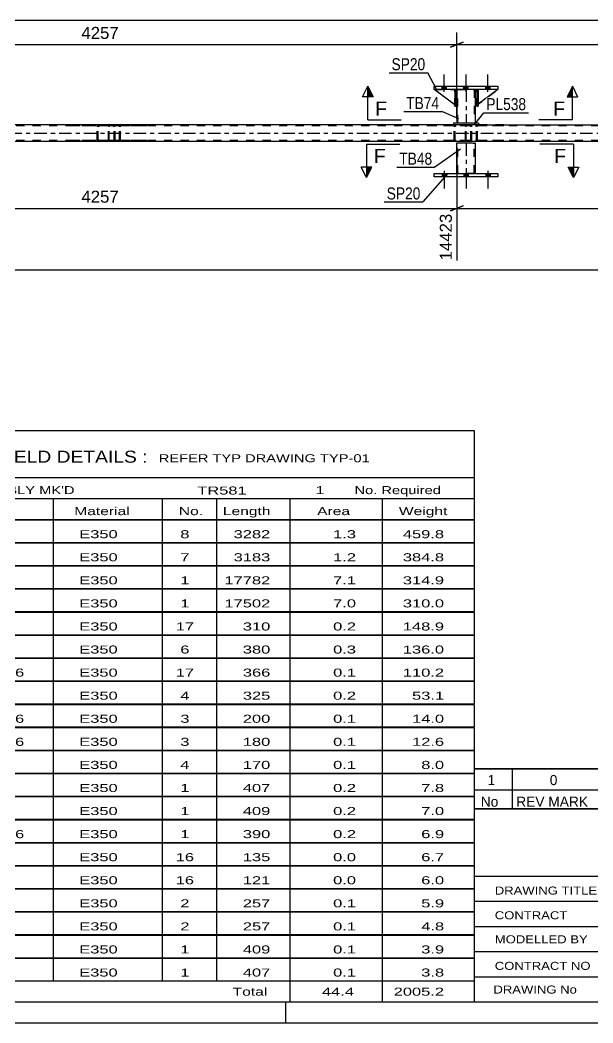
# Model space of a CAD drawing. Header units: millimetres. Extents: x -57 to 784, y -422 to 172.
# Drawn here: x 510.5 to 647.2, y -422.4 to -183.3 of the extents above; entities that cross this region are included whole.
import ezdxf

# ---------------------------------------------------------------- set-up
doc = ezdxf.new("R2010")
doc.units = ezdxf.units.MM
doc.linetypes.add('DXK_LINE_DOT2', pattern=[3.9198, 1.9599, -1.9599])
doc.linetypes.add('DXK_LINE_DOT3', pattern=[5.9187, 2.979, -0.9799, 0.9799, -0.9799])
doc.styles.add('Arial', font='ARIAL.TTF', dxfattribs={"height": 0.2})
doc.styles.add('Arial Narrow', font='ARIALN.TTF', dxfattribs={"height": 0.2})

# ---------------------------------------------------------------- blocks, each defined once
blk = doc.blocks.new('Unknown-122572092-1115')
at = {"color": 5, "linetype": 'Continuous'}
for p, q in [((-52.11, -417.36), (778.89, -417.36)), ((573.89, -422.36), (573.89, -417.36)), ((-57.11, -422.36), (783.89, -422.36))]:
    blk.add_line(p, q, dxfattribs=at)
blk = doc.blocks.new('Part-122572092-2774 - 2618')
at = {"color": 2, "linetype": 'Continuous'}
for p, q in [((619.79, -199.83), (619.47, -199.83)), ((619.47, -199.83), (619.47, -203.83)), ((619.79, -199.83), (619.79, -199.83)), ((619.79, -199.83), (619.79, -203.83)), ((619.79, -203.83), (619.47, -203.83))]:
    blk.add_line(p, q, dxfattribs=at)
at = {"color": 7, "linetype": 'DXK_LINE_DOT2'}
for p, q in [((619.47, -199.83), (619.47, -200.43)), ((619.47, -199.83), (619.47, -199.83)), ((619.79, -200.43), (619.47, -200.43)), ((619.47, -200.43), (619.47, -203.83)), ((619.79, -200.43), (619.79, -199.83)), ((619.79, -199.83), (619.79, -199.83)), ((619.79, -203.83), (619.79, -200.43))]:
    blk.add_line(p, q, dxfattribs=at)
blk = doc.blocks.new('Bolt-122572092-2754 - 2618')
at = {"linetype": 'Continuous'}
for points in [[(612.24, -199.03), (611.2, -199.03), (611.2, -199.83), (612.24, -199.83)], [(612.24, -199.03), (611.2, -199.03), (611.2, -199.83), (612.24, -199.83)], [(612.24, -199.03), (611.2, -199.03), (611.2, -199.83), (612.24, -199.83)], [(617.44, -199.03), (616.4, -199.03), (616.4, -199.83), (617.44, -199.83)], [(617.44, -199.03), (616.4, -199.03), (616.4, -199.83), (617.44, -199.83)], [(622.64, -199.03), (621.6, -199.03), (621.6, -199.83), (622.64, -199.83)], [(622.64, -199.03), (621.6, -199.03), (621.6, -199.83), (622.64, -199.83)], [(622.64, -199.03), (621.6, -199.03), (621.6, -199.83), (622.64, -199.83)]]:
    blk.add_hatch(color=1, dxfattribs=at).paths.add_polyline_path(points)
at = {"color": 1, "linetype": 'Continuous'}
for p, q in [((611.72, -200.43), (611.72, -196.23)), ((611.72, -200.43), (611.72, -196.23)), ((611.72, -200.43), (611.72, -196.23)), ((616.92, -200.43), (616.92, -196.23)), ((616.92, -200.43), (616.92, -196.23)), ((622.12, -200.43), (622.12, -196.23)), ((622.12, -200.43), (622.12, -196.23)), ((622.12, -200.43), (622.12, -196.23)), ((611.2, -199.83), (611.2, -199.03)), ((611.2, -199.83), (611.2, -199.03)), ((611.2, -199.83), (611.2, -199.03)), ((612.24, -199.83), (612.24, -199.03)), ((612.24, -199.83), (612.24, -199.03)), ((612.24, -199.83), (612.24, -199.03)), ((616.4, -199.83), (616.4, -199.03)), ((616.4, -199.83), (616.4, -199.03)), ((617.44, -199.83), (617.44, -199.03)), ((617.44, -199.83), (617.44, -199.03)), ((621.6, -199.83), (621.6, -199.03)), ((621.6, -199.83), (621.6, -199.03)), ((621.6, -199.83), (621.6, -199.03)), ((622.64, -199.83), (622.64, -199.03)), ((622.64, -199.83), (622.64, -199.03)), ((622.64, -199.83), (622.64, -199.03))]:
    blk.add_line(p, q, dxfattribs=at)
blk = doc.blocks.new('Part-122572092-2650 - 2618')
at = {"color": 7, "linetype": 'DXK_LINE_DOT2'}
for p, q in [((711.45, -208.47), (52.25, -208.47)), ((619.92, -208.23), (613.92, -208.23)), ((711.45, -211.99), (52.25, -211.99))]:
    blk.add_line(p, q, dxfattribs=at)
at = {"color": 7, "linetype": 'DXK_LINE_DOT3'}
blk.add_line((52.25, -210.23), (711.45, -210.23), dxfattribs=at)
at = {"color": 2, "linetype": 'Continuous'}
for p, q in [((613.92, -208.23), (449.65, -208.23)), ((619.92, -208.23), (711.45, -208.23)), ((711.45, -212.23), (194.25, -212.23))]:
    blk.add_line(p, q, dxfattribs=at)
blk = doc.blocks.new('Bolt-122572092-2779 - 2618')
at = {"linetype": 'Continuous'}
for points in [[(611.2, -220.63), (612.24, -220.63), (612.24, -219.83), (611.2, -219.83)], [(611.2, -220.63), (612.24, -220.63), (612.24, -219.83), (611.2, -219.83)], [(611.2, -220.63), (612.24, -220.63), (612.24, -219.83), (611.2, -219.83)], [(616.4, -220.63), (617.44, -220.63), (617.44, -219.83), (616.4, -219.83)], [(616.4, -220.63), (617.44, -220.63), (617.44, -219.83), (616.4, -219.83)], [(621.6, -220.63), (622.64, -220.63), (622.64, -219.83), (621.6, -219.83)], [(621.6, -220.63), (622.64, -220.63), (622.64, -219.83), (621.6, -219.83)], [(621.6, -220.63), (622.64, -220.63), (622.64, -219.83), (621.6, -219.83)]]:
    blk.add_hatch(color=1, dxfattribs=at).paths.add_polyline_path(points)
at = {"color": 1, "linetype": 'Continuous'}
for p, q in [((611.2, -219.83), (611.2, -220.63)), ((611.2, -219.83), (611.2, -220.63)), ((611.2, -219.83), (611.2, -220.63)), ((611.72, -219.23), (611.72, -223.43)), ((611.72, -219.23), (611.72, -223.43)), ((611.72, -219.23), (611.72, -223.43)), ((612.24, -219.83), (612.24, -220.63)), ((612.24, -219.83), (612.24, -220.63)), ((612.24, -219.83), (612.24, -220.63)), ((616.4, -219.83), (616.4, -220.63)), ((616.4, -219.83), (616.4, -220.63)), ((616.92, -219.23), (616.92, -223.43)), ((616.92, -219.23), (616.92, -223.43)), ((617.44, -219.83), (617.44, -220.63)), ((617.44, -219.83), (617.44, -220.63)), ((621.6, -219.83), (621.6, -220.63)), ((621.6, -219.83), (621.6, -220.63)), ((621.6, -219.83), (621.6, -220.63)), ((622.12, -219.23), (622.12, -223.43)), ((622.12, -219.23), (622.12, -223.43)), ((622.12, -219.23), (622.12, -223.43)), ((622.64, -219.83), (622.64, -220.63)), ((622.64, -219.83), (622.64, -220.63)), ((622.64, -219.83), (622.64, -220.63))]:
    blk.add_line(p, q, dxfattribs=at)
blk = doc.blocks.new('Part-122572092-2655 - 2618')
at = {"color": 2, "linetype": 'Continuous'}
for p, q in [((619.92, -207.83), (613.92, -207.83)), ((613.92, -207.83), (613.92, -208.23)), ((619.92, -207.83), (619.92, -208.23)), ((619.92, -208.23), (613.92, -208.23))]:
    blk.add_line(p, q, dxfattribs=at)
blk = doc.blocks.new('Part-122572092-2800 - 2618')
at = {"color": 2, "linetype": 'Continuous'}
for p, q in [((609.32, -220.63), (609.32, -219.83)), ((609.32, -219.83), (624.52, -219.83)), ((624.52, -219.83), (624.52, -220.63)), ((624.52, -220.63), (609.32, -220.63))]:
    blk.add_line(p, q, dxfattribs=at)
blk = doc.blocks.new('Part-122572092-2801 - 2618')
at = {"color": 7, "linetype": 'DXK_LINE_DOT2'}
for p, q in [((619.72, -199.83), (619.12, -200.43)), ((619.12, -203.83), (624.52, -199.83)), ((619.12, -200.43), (619.12, -203.83)), ((624.52, -199.83), (619.72, -199.83))]:
    blk.add_line(p, q, dxfattribs=at)
blk = doc.blocks.new('Part-122572092-2858 - 2618')
at = {"color": 7, "linetype": 'DXK_LINE_DOT2'}
for p, q in [((531.66, -208.53), (531.64, -208.71)), ((531.64, -211.75), (531.64, -208.71)), ((531.72, -208.37), (531.66, -208.53)), ((531.81, -208.27), (531.72, -208.37)), ((531.77, -208.71), (531.78, -208.62)), ((531.77, -211.75), (531.77, -208.71)), ((531.78, -208.62), (531.81, -208.54)), ((531.91, -208.23), (531.81, -208.27)), ((531.81, -208.54), (531.86, -208.49)), ((531.86, -208.49), (531.91, -208.47)), ((540.77, -208.23), (531.91, -208.23)), ((540.77, -208.47), (531.91, -208.47)), ((533.19, -208.47), (533.19, -208.23)), ((534.19, -208.27), (534, -208.23)), ((534, -208.47), (534.1, -208.49)), ((534.1, -208.49), (534.18, -208.54)), ((534.18, -208.54), (534.23, -208.62)), ((534.23, -208.62), (534.25, -208.71)), ((534.25, -211.75), (534.25, -208.71)), ((534.5, -208.71), (534.46, -208.53)), ((534.5, -211.75), (534.5, -208.71)), ((531.64, -211.75), (531.66, -211.93)), ((531.66, -211.93), (531.72, -212.09)), ((531.72, -212.09), (531.81, -212.19)), ((531.78, -211.84), (531.77, -211.75)), ((531.81, -211.92), (531.78, -211.84)), ((531.86, -211.97), (531.81, -211.92)), ((531.81, -212.19), (531.91, -212.23)), ((531.91, -211.99), (531.86, -211.97)), ((540.77, -211.99), (531.91, -211.99)), ((540.77, -212.23), (531.91, -212.23)), ((533.19, -212.19), (533.19, -211.99)), ((533.19, -212.23), (533.19, -212.19)), ((534.1, -211.97), (534, -211.99)), ((534, -212.23), (534.19, -212.19)), ((534.18, -211.92), (534.1, -211.97)), ((534.23, -211.84), (534.18, -211.92)), ((534.25, -211.75), (534.23, -211.84)), ((534.46, -211.93), (534.5, -211.75))]:
    blk.add_line(p, q, dxfattribs=at)
for centre, start, end in [((534.01, -208.72), 23.8494, 68.8059), ((534.01, -211.73), 291.1941, 336.1506)]:
    blk.add_arc(centre, 0.492, start, end, dxfattribs=at)
blk = doc.blocks.new('Part-122572092-2683 - 2618')
at = {"color": 7, "linetype": 'DXK_LINE_DOT2'}
for p, q in [((614.27, -200.43), (614.27, -199.83)), ((614.27, -199.83), (614.27, -199.83)), ((614.27, -199.83), (614.27, -203.83)), ((614.27, -199.83), (614.59, -199.83)), ((614.27, -203.83), (614.27, -200.43)), ((614.27, -200.43), (614.59, -200.43)), ((614.59, -199.83), (614.59, -200.43)), ((614.59, -203.83), (614.59, -199.83)), ((614.59, -200.43), (614.59, -203.83)), ((614.27, -203.83), (614.59, -203.83))]:
    blk.add_line(p, q, dxfattribs=at)
blk = doc.blocks.new('Part-122572092-2684 - 2618')
at = {"color": 2, "linetype": 'Continuous'}
for p, q in [((614.27, -203.5), (609.32, -199.83)), ((614.27, -199.98), (614.12, -199.83)), ((614.72, -200.43), (614.59, -200.3)), ((614.72, -200.43), (614.72, -200.43)), ((614.72, -203.83), (614.72, -200.43)), ((614.59, -203.74), (614.72, -203.83)), ((614.72, -203.83), (614.72, -203.83))]:
    blk.add_line(p, q, dxfattribs=at)
at = {"color": 7, "linetype": 'DXK_LINE_DOT2'}
for p, q in [((614.12, -199.83), (609.32, -199.83)), ((609.32, -199.83), (609.32, -199.83)), ((614.12, -199.83), (614.72, -200.43)), ((614.59, -200.3), (614.27, -199.98)), ((614.72, -200.43), (614.72, -203.83)), ((614.59, -203.74), (614.27, -203.5))]:
    blk.add_line(p, q, dxfattribs=at)
blk = doc.blocks.new('Part-122572092-2773 - 2618')
at = {"color": 2, "linetype": 'Continuous'}
for p, q in [((614.72, -199.83), (614.72, -200.43)), ((619.12, -199.83), (619.12, -200.43)), ((614.72, -203.83), (614.72, -207.83)), ((619.12, -203.83), (619.12, -207.83))]:
    blk.add_line(p, q, dxfattribs=at)
at = {"color": 7, "linetype": 'DXK_LINE_DOT2'}
for p, q in [((614.72, -199.83), (619.12, -199.83)), ((614.72, -200.43), (614.72, -203.83)), ((614.96, -207.83), (614.96, -199.83)), ((618.88, -199.83), (618.88, -207.83)), ((619.12, -200.43), (619.12, -203.83)), ((619.12, -207.83), (614.72, -207.83))]:
    blk.add_line(p, q, dxfattribs=at)
at = {"color": 7, "linetype": 'DXK_LINE_DOT3'}
blk.add_line((616.92, -199.83), (616.92, -207.83), dxfattribs=at)
blk = doc.blocks.new('Part-122572092-2775 - 2618')
at = {"color": 2, "linetype": 'Continuous'}
for p, q in [((614.59, -199.83), (614.27, -199.83)), ((614.27, -199.83), (614.27, -203.83)), ((614.59, -199.83), (614.59, -199.83)), ((614.59, -199.83), (614.59, -203.83)), ((614.59, -203.83), (614.27, -203.83))]:
    blk.add_line(p, q, dxfattribs=at)
at = {"color": 7, "linetype": 'DXK_LINE_DOT2'}
for p, q in [((614.27, -199.83), (614.27, -200.43)), ((614.27, -199.83), (614.27, -199.83)), ((614.59, -200.43), (614.27, -200.43)), ((614.27, -200.43), (614.27, -203.83)), ((614.59, -200.43), (614.59, -199.83)), ((614.59, -199.83), (614.59, -199.83)), ((614.59, -203.83), (614.59, -200.43))]:
    blk.add_line(p, q, dxfattribs=at)
blk = doc.blocks.new('Part-122572092-2756 - 2618')
at = {"color": 7, "linetype": 'DXK_LINE_DOT2'}
for p, q in [((619.47, -200.43), (619.47, -199.83)), ((619.47, -199.83), (619.47, -199.83)), ((619.47, -199.83), (619.47, -203.83)), ((619.47, -199.83), (619.79, -199.83)), ((619.47, -203.83), (619.47, -200.43)), ((619.47, -200.43), (619.79, -200.43)), ((619.79, -199.83), (619.79, -200.43)), ((619.79, -203.83), (619.79, -199.83)), ((619.79, -200.43), (619.79, -203.83)), ((619.47, -203.83), (619.79, -203.83))]:
    blk.add_line(p, q, dxfattribs=at)
blk = doc.blocks.new('Part-122572092-2793 - 2618')
at = {"color": 2, "linetype": 'Continuous'}
for p, q in [((614.72, -219.83), (614.72, -212.63)), ((618.64, -212.63), (614.72, -212.63)), ((618.64, -212.63), (619.12, -212.63)), ((619.12, -212.63), (619.12, -219.83))]:
    blk.add_line(p, q, dxfattribs=at)
at = {"color": 7, "linetype": 'DXK_LINE_DOT2'}
for p, q in [((614.96, -219.83), (614.96, -212.63)), ((618.88, -219.83), (618.88, -212.63)), ((619.08, -212.63), (618.98, -212.63)), ((619.12, -212.63), (619.08, -212.63)), ((619.12, -219.83), (614.72, -219.83))]:
    blk.add_line(p, q, dxfattribs=at)
at = {"color": 7, "linetype": 'DXK_LINE_DOT3'}
blk.add_line((616.92, -212.63), (616.92, -219.83), dxfattribs=at)
blk = doc.blocks.new('Part-122572092-2814 - 2618')
at = {"color": 7, "linetype": 'DXK_LINE_DOT2'}
for p, q in [((532.67, -208.23), (521.54, -208.23)), ((532.67, -208.47), (521.54, -208.47)), ((528.97, -208.53), (528.93, -208.71)), ((528.93, -211.75), (528.93, -208.71)), ((529.18, -208.71), (529.2, -208.62)), ((529.18, -211.75), (529.18, -208.71)), ((529.2, -208.62), (529.26, -208.54)), ((529.44, -208.23), (529.24, -208.27)), ((529.26, -208.54), (529.34, -208.49)), ((529.34, -208.49), (529.44, -208.47)), ((532.87, -208.27), (532.67, -208.23)), ((532.67, -208.47), (532.77, -208.49)), ((532.77, -208.49), (532.85, -208.54)), ((532.85, -208.54), (532.91, -208.62)), ((532.91, -208.62), (532.93, -208.71)), ((532.93, -211.75), (532.93, -208.71)), ((533.19, -208.71), (533.15, -208.53)), ((533.19, -211.75), (533.19, -208.71)), ((532.67, -211.99), (521.54, -211.99)), ((532.67, -212.23), (521.54, -212.23)), ((528.93, -211.75), (528.97, -211.93)), ((529.2, -211.84), (529.18, -211.75)), ((529.26, -211.92), (529.2, -211.84)), ((529.24, -212.19), (529.44, -212.23)), ((529.34, -211.97), (529.26, -211.92)), ((529.44, -211.99), (529.34, -211.97)), ((532.77, -211.97), (532.67, -211.99)), ((532.67, -212.23), (532.87, -212.19)), ((532.85, -211.92), (532.77, -211.97)), ((532.91, -211.84), (532.85, -211.92)), ((532.93, -211.75), (532.91, -211.84)), ((533.15, -211.93), (533.19, -211.75))]:
    blk.add_line(p, q, dxfattribs=at)
for centre, start, end in [((529.42, -208.73), 110.7583, 155.68), ((532.69, -208.73), 24.32, 69.2417), ((529.42, -211.73), 204.32, 249.2417), ((532.69, -211.73), 290.7583, 335.68)]:
    blk.add_arc(centre, 0.496, start, end, dxfattribs=at)
blk = doc.blocks.new('Part-122572092-2815 - 2618')
at = {"color": 7, "linetype": 'DXK_LINE_DOT2'}
for p, q in [((617.81, -208.23), (606.67, -208.23)), ((617.81, -208.47), (606.67, -208.47)), ((614.1, -208.53), (614.06, -208.71)), ((614.06, -211.75), (614.06, -208.71)), ((614.32, -208.71), (614.34, -208.62)), ((614.32, -211.75), (614.32, -208.71)), ((614.34, -208.62), (614.39, -208.54)), ((614.57, -208.23), (614.38, -208.27)), ((614.39, -208.54), (614.48, -208.49)), ((614.48, -208.49), (614.57, -208.47)), ((618, -208.27), (617.81, -208.23)), ((617.81, -208.47), (617.91, -208.49)), ((617.91, -208.49), (617.99, -208.54)), ((617.99, -208.54), (618.04, -208.62)), ((618.04, -208.62), (618.06, -208.71)), ((618.06, -211.75), (618.06, -208.71)), ((618.32, -208.71), (618.28, -208.53)), ((618.32, -211.75), (618.32, -208.71)), ((617.81, -211.99), (606.67, -211.99)), ((617.81, -212.23), (606.67, -212.23)), ((614.06, -211.75), (614.1, -211.93)), ((614.34, -211.84), (614.32, -211.75)), ((614.39, -211.92), (614.34, -211.84)), ((614.38, -212.19), (614.57, -212.23)), ((614.48, -211.97), (614.39, -211.92)), ((614.57, -211.99), (614.48, -211.97)), ((617.91, -211.97), (617.81, -211.99)), ((617.81, -212.23), (618, -212.19)), ((617.99, -211.92), (617.91, -211.97)), ((618.04, -211.84), (617.99, -211.92)), ((618.06, -211.75), (618.04, -211.84)), ((618.28, -211.93), (618.32, -211.75))]:
    blk.add_line(p, q, dxfattribs=at)
for centre, start, end in [((614.55, -208.73), 110.7583, 155.68), ((617.83, -208.73), 24.32, 69.2417), ((614.55, -211.73), 204.32, 249.2417), ((617.83, -211.73), 290.7583, 335.68)]:
    blk.add_arc(centre, 0.496, start, end, dxfattribs=at)
blk = doc.blocks.new('Part-122572092-2839 - 2618')
at = {"color": 2, "linetype": 'Continuous'}
for p, q in [((609.32, -199.83), (609.32, -199.03)), ((609.32, -199.03), (624.52, -199.03)), ((624.52, -199.83), (609.32, -199.83)), ((624.52, -199.03), (624.52, -199.83))]:
    blk.add_line(p, q, dxfattribs=at)
blk = doc.blocks.new('Part-122572092-2862 - 2618')
at = {"color": 2, "linetype": 'Continuous'}
for p, q in [((619.47, -200.08), (619.12, -200.43)), ((619.12, -200.43), (619.12, -203.83)), ((624.52, -199.83), (619.79, -203.33)), ((619.12, -203.83), (619.47, -203.57))]:
    blk.add_line(p, q, dxfattribs=at)
at = {"color": 7, "linetype": 'DXK_LINE_DOT2'}
for p, q in [((619.72, -199.83), (619.47, -200.08)), ((624.52, -199.83), (619.72, -199.83)), ((624.52, -199.83), (624.52, -199.83)), ((624.52, -199.83), (624.52, -199.83)), ((619.79, -203.33), (619.47, -203.57))]:
    blk.add_line(p, q, dxfattribs=at)
blk = doc.blocks.new('Part-122572092-2863 - 2618')
at = {"color": 7, "linetype": 'DXK_LINE_DOT2'}
for p, q in [((614.72, -203.83), (609.32, -199.83)), ((609.32, -199.83), (614.12, -199.83)), ((614.12, -199.83), (614.72, -200.43)), ((614.72, -200.43), (614.12, -199.83)), ((614.72, -200.43), (614.72, -203.83)), ((614.72, -200.43), (614.72, -200.43)), ((614.72, -200.43), (614.72, -203.83))]:
    blk.add_line(p, q, dxfattribs=at)
blk = doc.blocks.new('Part-122572092-2866 - 2618')
at = {"color": 7, "linetype": 'DXK_LINE_DOT2'}
for p, q in [((616.79, -208.53), (616.77, -208.71)), ((616.77, -211.75), (616.77, -208.71)), ((616.85, -208.37), (616.79, -208.53)), ((616.94, -208.27), (616.85, -208.37)), ((616.91, -208.71), (616.92, -208.62)), ((616.91, -211.75), (616.91, -208.71)), ((616.92, -208.62), (616.95, -208.54)), ((617.04, -208.23), (616.94, -208.27)), ((616.95, -208.54), (616.99, -208.49)), ((616.99, -208.49), (617.04, -208.47)), ((625.9, -208.23), (617.04, -208.23)), ((625.9, -208.47), (617.04, -208.47)), ((618.32, -208.47), (618.32, -208.23)), ((619.33, -208.27), (619.13, -208.23)), ((619.13, -208.47), (619.23, -208.49)), ((619.23, -208.49), (619.31, -208.54)), ((619.31, -208.54), (619.37, -208.62)), ((619.37, -208.62), (619.39, -208.71)), ((619.39, -211.75), (619.39, -208.71)), ((619.64, -208.71), (619.6, -208.53)), ((619.64, -211.75), (619.64, -208.71)), ((616.77, -211.75), (616.79, -211.93)), ((616.79, -211.93), (616.85, -212.09)), ((616.85, -212.09), (616.94, -212.19)), ((616.92, -211.84), (616.91, -211.75)), ((616.95, -211.92), (616.92, -211.84)), ((616.94, -212.19), (617.04, -212.23)), ((616.99, -211.97), (616.95, -211.92)), ((617.04, -211.99), (616.99, -211.97)), ((625.9, -211.99), (617.04, -211.99)), ((625.9, -212.23), (617.04, -212.23)), ((618.32, -212.19), (618.32, -211.99)), ((618.32, -212.23), (618.32, -212.19)), ((619.23, -211.97), (619.13, -211.99)), ((619.13, -212.23), (619.33, -212.19)), ((619.31, -211.92), (619.23, -211.97)), ((619.37, -211.84), (619.31, -211.92)), ((619.39, -211.75), (619.37, -211.84)), ((619.6, -211.93), (619.64, -211.75))]:
    blk.add_line(p, q, dxfattribs=at)
for centre, start, end in [((619.15, -208.72), 23.8494, 68.8059), ((619.15, -211.73), 291.1941, 336.1506)]:
    blk.add_arc(centre, 0.492, start, end, dxfattribs=at)
blk = doc.blocks.new('StraightDimension-122572092-2890 - 2618')
at = {"color": 7, "linetype": 'Continuous'}
blk.add_line((42.99, -242.84), (720.71, -242.84), dxfattribs=at)
blk = doc.blocks.new('StraightDimension-122572092-2980 - 2618')
at = {"color": 7, "linetype": 'Continuous'}
for p, q in [((444.45, -206.83), (444.45, -186.28)), ((614.72, -206.83), (614.72, -186.28)), ((445.95, -188.53), (442.95, -189.73)), ((613.22, -189.73), (616.22, -188.53)), ((444.45, -189.13), (614.72, -189.13))]:
    blk.add_line(p, q, dxfattribs=at)
at = {"color": 0}
blk.add_wipeout([(534.63, -188.38), (534.63, -184.18), (524.54, -184.18), (524.54, -188.38)], dxfattribs=at)
at = {"color": 3, "style": 'Arial'}
blk.add_text('4257', height=2.865, dxfattribs=at).set_placement((525.14, -187.78))
blk = doc.blocks.new('StraightDimension-122572092-2909 - 2618')
at = {"color": 7, "linetype": 'Continuous'}
blk.add_line((43.63, -183.28), (720.07, -183.28), dxfattribs=at)
blk = doc.blocks.new('StraightDimension-122572092-2947 - 2618')
at = {"color": 7, "linetype": 'Continuous'}
for p, q in [((614.72, -206.83), (614.72, -186.28)), ((720.07, -207.23), (720.07, -186.28)), ((616.22, -188.53), (613.22, -189.73)), ((718.57, -189.73), (721.57, -188.53)), ((614.72, -189.13), (720.07, -189.13))]:
    blk.add_line(p, q, dxfattribs=at)
at = {"color": 0}
blk.add_wipeout([(672.44, -188.38), (672.44, -184.18), (662.35, -184.18), (662.35, -188.38)], dxfattribs=at)
at = {"color": 3, "style": 'Arial'}
blk.add_text('3359', height=2.865, dxfattribs=at).set_placement((662.95, -187.78))
blk = doc.blocks.new('StraightDimension-122572092-3011 - 2618')
at = {"color": 7, "linetype": 'Continuous'}
for p, q in [((444.45, -213.63), (444.45, -240.58)), ((614.72, -213.63), (614.72, -240.58)), ((445.95, -227.57), (442.95, -228.77)), ((444.45, -228.17), (614.72, -228.17)), ((613.22, -228.77), (616.22, -227.57))]:
    blk.add_line(p, q, dxfattribs=at)
at = {"color": 0}
blk.add_wipeout([(534.63, -227.42), (534.63, -223.22), (524.54, -223.22), (524.54, -227.42)], dxfattribs=at)
at = {"color": 0, "linetype": 'Continuous'}
blk.add_wipeout([(614.12, -228.87), (609.92, -228.87), (609.92, -241.18), (614.12, -241.18)], dxfattribs=at)
at = {"color": 3, "style": 'Arial'}
blk.add_text('4257', height=2.865, dxfattribs=at).set_placement((525.14, -226.82))
at = {"color": 3, "linetype": 'Continuous', "style": 'Arial'}
blk.add_text('14423', height=2.865, rotation=90.0002, dxfattribs=at).set_placement((613.52, -240.58))
blk = doc.blocks.new('StraightDimension-122572092-3021 - 2618')
at = {"color": 7, "linetype": 'Continuous'}
for p, q in [((720.07, -211.23), (720.07, -240.58)), ((614.72, -213.63), (614.72, -240.58)), ((616.22, -227.57), (613.22, -228.77)), ((614.72, -228.17), (720.07, -228.17)), ((718.57, -228.77), (721.57, -227.57))]:
    blk.add_line(p, q, dxfattribs=at)
at = {"color": 0}
blk.add_wipeout([(672.44, -227.42), (672.44, -223.22), (662.35, -223.22), (662.35, -227.42)], dxfattribs=at)
at = {"color": 0, "linetype": 'Continuous'}
blk.add_wipeout([(719.47, -228.87), (715.27, -228.87), (715.27, -241.18), (719.47, -241.18)], dxfattribs=at)
at = {"color": 3, "style": 'Arial'}
blk.add_text('3359', height=2.865, dxfattribs=at).set_placement((662.95, -226.82))
at = {"color": 3, "linetype": 'Continuous', "style": 'Arial'}
blk.add_text('17782', height=2.865, rotation=90.0002, dxfattribs=at).set_placement((718.87, -240.58))
blk = doc.blocks.new('Unknown-122572092-17025')
at = {"color": 7, "linetype": 'Continuous'}
for p, q in [((618.89, -361.81), (778.89, -361.81)), ((778.89, -361.81), (618.89, -361.81)), ((618.89, -361.81), (618.89, -366.81)), ((627.89, -361.81), (627.89, -366.81)), ((651.89, -361.81), (651.89, -366.81)), ((748.89, -361.81), (748.89, -366.81)), ((778.89, -361.81), (778.89, -366.81)), ((618.89, -366.81), (778.89, -366.81)), ((618.89, -366.81), (618.89, -371.31)), ((618.89, -366.81), (778.89, -366.81)), ((627.89, -366.81), (627.89, -371.31)), ((651.89, -366.81), (651.89, -371.31)), ((748.89, -366.81), (748.89, -371.31)), ((778.89, -366.81), (778.89, -371.31)), ((778.89, -371.31), (618.89, -371.31))]:
    blk.add_line(p, q, dxfattribs=at)
at = {"color": 7, "linetype": 'Continuous', "style": 'Arial Narrow'}
for s, height, width, p in [('1', 2.39, 1.196471, (622.04, -365.66)), ('0', 2.39, 1.196471, (636.89, -365.66)), ('ISSUED FOR CONSTRUCTION', 2.3861, 1.196471, (653.89, -365.66)), ('21.05.2026', 2.386, 1.196471, (754.89, -365.66)), ('No', 2.386, 1.2, (620.43, -370.81)), ('REV MARK', 2.386, 1.2, (628.89, -370.81)), ('REVISION DESCRIPTION', 2.3861, 1.2, (653.89, -370.81)), ('REV. DATE', 2.386, 1.2, (754.17, -370.81))]:
    blk.add_text(s, height=height, dxfattribs=dict(at, width=width)).set_placement(p)
blk = doc.blocks.new('Unknown-122572092-17022')
at = {"color": 7, "linetype": 'Continuous'}
for p, q in [((618.89, -371.31), (618.89, -417.36)), ((618.89, -371.31), (778.89, -371.31)), ((778.89, -371.36), (778.89, -417.36)), ((618.89, -387.36), (778.89, -387.36)), ((659.03, -387.36), (659.03, -417.36)), ((618.89, -393.36), (778.89, -393.36)), ((760.89, -417.31), (760.89, -393.31)), ((618.89, -399.36), (778.89, -399.36)), ((703.03, -399.36), (703.03, -417.36)), ((618.89, -405.36), (778.89, -405.36)), ((618.89, -411.36), (760.89, -411.36)), ((618.89, -417.36), (778.89, -417.36))]:
    blk.add_line(p, q, dxfattribs=at)
at = {"color": 7, "style": 'Arial Narrow'}
for s, height, width, p in [('DRAWING TITLE', 1.9089, 1.425378, (623.77, -391.76)), ('TRUSS', 1.909, 1.425378, (660.69, -391.78)), ('CONTRACT', 1.909, 1.425378, (623.77, -397.65)), ('TERMINAL BUILDING', 1.9089, 1.425378, (660.94, -397.29)), ('MODELLED BY', 1.9089, 1.425378, (623.77, -403.38)), ('GSK', 1.909, 1.425378, (660.77, -403.32)), ('ISSUED', 1.909, 1.425378, (703.83, -403.72)), ('21.05.2026', 1.909, 1.425378, (720.58, -403.84)), ('CONTRACT NO', 1.9089, 1.425378, (623.77, -409.71)), ('AN-C-1376', 1.909, 1.425378, (661.11, -409.58)), ('SCALE', 1.909, 1.425378, (703.83, -409.71)), ('A1', 6.204, 1.25, (765.13, -415.16)), ('DRAWING No', 1.909, 1.425378, (623.44, -415.36)), ('[TR.581]', 1.909, 1.425378, (661.35, -415.37)), ('1', 3.34, 1.5, (740.8, -416.68)), ('REVISION No.', 1.9089, 1.425378, (703.83, -416.59))]:
    blk.add_text(s, height=height, dxfattribs=dict(at, width=width)).set_placement(p)
at = {"color": 7, "linetype": 'Continuous', "style": 'Arial Narrow'}
for s, height, width, p in [('PH #', 2.1, 1.42538, (766.29, -397.81)), ('110', 2.1, 1.42538, (767.07, -403.71)), ('NTS', 1.909, 1.425378, (720.89, -409.31))]:
    blk.add_text(s, height=height, dxfattribs=dict(at, width=width)).set_placement(p)
blk = doc.blocks.new('Unknown-122572092-17023')
at = {"color": 7, "linetype": 'Continuous'}
for p, q in [((458.89, -281.11), (618.89, -281.11)), ((458.89, -292.36), (458.89, -281.11)), ((618.89, -281.11), (618.89, -292.36)), ((458.89, -292.36), (618.89, -292.36)), ((458.89, -292.36), (458.89, -297.36)), ((618.89, -292.36), (618.89, -297.36)), ((458.89, -297.36), (618.89, -297.36)), ((458.89, -297.36), (458.89, -302.36)), ((482.89, -297.36), (482.89, -302.36)), ((518.39, -297.36), (518.39, -302.36)), ((544.39, -297.36), (544.39, -302.36)), ((557.39, -297.36), (557.39, -302.36)), ((574.89, -297.36), (574.89, -302.36)), ((596.89, -297.36), (596.89, -302.36)), ((618.89, -297.36), (618.89, -302.36)), ((458.89, -302.36), (618.89, -302.36)), ((458.89, -302.41), (458.89, -307.81)), ((458.89, -302.41), (618.89, -302.41)), ((482.89, -302.36), (482.89, -307.86)), ((518.39, -302.36), (518.39, -307.86)), ((544.39, -302.36), (544.39, -307.86)), ((557.39, -302.36), (557.39, -307.86)), ((574.89, -302.36), (574.89, -307.86)), ((596.89, -302.36), (596.89, -307.86)), ((618.89, -302.41), (618.89, -307.81)), ((458.89, -307.81), (618.89, -307.81)), ((458.89, -307.91), (458.89, -313.31)), ((458.89, -307.91), (618.89, -307.91)), ((482.89, -307.86), (482.89, -313.36)), ((518.39, -307.86), (518.39, -313.36)), ((544.39, -307.86), (544.39, -313.36)), ((557.39, -307.86), (557.39, -313.36)), ((574.89, -307.86), (574.89, -313.36)), ((596.89, -307.86), (596.89, -313.36)), ((618.89, -307.91), (618.89, -313.31)), ((458.89, -313.31), (618.89, -313.31)), ((458.89, -313.41), (458.89, -318.81)), ((458.89, -313.41), (618.89, -313.41)), ((482.89, -313.36), (482.89, -318.86)), ((518.39, -313.36), (518.39, -318.86)), ((544.39, -313.36), (544.39, -318.86)), ((557.39, -313.36), (557.39, -318.86)), ((574.89, -313.36), (574.89, -318.86)), ((596.89, -313.36), (596.89, -318.86)), ((618.89, -313.41), (618.89, -318.81)), ((458.89, -318.81), (618.89, -318.81)), ((458.89, -318.91), (458.89, -324.31)), ((458.89, -318.91), (618.89, -318.91)), ((482.89, -318.86), (482.89, -324.36)), ((518.39, -318.86), (518.39, -324.36)), ((544.39, -318.86), (544.39, -324.36)), ((557.39, -318.86), (557.39, -324.36)), ((574.89, -318.86), (574.89, -324.36)), ((596.89, -318.86), (596.89, -324.36)), ((618.89, -318.91), (618.89, -324.31)), ((458.89, -324.31), (618.89, -324.31)), ((458.89, -324.41), (458.89, -329.81)), ((458.89, -324.41), (618.89, -324.41)), ((482.89, -324.36), (482.89, -329.86)), ((518.39, -324.36), (518.39, -329.86)), ((544.39, -324.36), (544.39, -329.86)), ((557.39, -324.36), (557.39, -329.86)), ((574.89, -324.36), (574.89, -329.86)), ((596.89, -324.36), (596.89, -329.86)), ((618.89, -324.41), (618.89, -329.81)), ((458.89, -329.81), (618.89, -329.81)), ((458.89, -329.91), (458.89, -335.31)), ((458.89, -329.91), (618.89, -329.91)), ((482.89, -329.86), (482.89, -335.36)), ((518.39, -329.86), (518.39, -335.36)), ((544.39, -329.86), (544.39, -335.36)), ((557.39, -329.86), (557.39, -335.36)), ((574.89, -329.86), (574.89, -335.36)), ((596.89, -329.86), (596.89, -335.36)), ((618.89, -329.91), (618.89, -335.31)), ((458.89, -335.31), (618.89, -335.31)), ((458.89, -335.41), (458.89, -340.81)), ((458.89, -335.41), (618.89, -335.41)), ((482.89, -335.36), (482.89, -340.86)), ((518.39, -335.36), (518.39, -340.86)), ((544.39, -335.36), (544.39, -340.86)), ((557.39, -335.36), (557.39, -340.86)), ((574.89, -335.36), (574.89, -340.86)), ((596.89, -335.36), (596.89, -340.86)), ((618.89, -335.41), (618.89, -340.81)), ((458.89, -340.81), (618.89, -340.81)), ((458.89, -340.91), (458.89, -346.31)), ((458.89, -340.91), (618.89, -340.91)), ((482.89, -340.86), (482.89, -346.36)), ((518.39, -340.86), (518.39, -346.36)), ((544.39, -340.86), (544.39, -346.36)), ((557.39, -340.86), (557.39, -346.36)), ((574.89, -340.86), (574.89, -346.36)), ((596.89, -340.86), (596.89, -346.36)), ((618.89, -340.91), (618.89, -346.31)), ((458.89, -346.31), (618.89, -346.31)), ((458.89, -346.41), (458.89, -351.81)), ((458.89, -346.41), (618.89, -346.41)), ((482.89, -346.36), (482.89, -351.86)), ((518.39, -346.36), (518.39, -351.86)), ((544.39, -346.36), (544.39, -351.86)), ((557.39, -346.36), (557.39, -351.86)), ((574.89, -346.36), (574.89, -351.86)), ((596.89, -346.36), (596.89, -351.86)), ((618.89, -346.41), (618.89, -351.81)), ((458.89, -351.81), (618.89, -351.81)), ((458.89, -351.91), (458.89, -357.31)), ((458.89, -351.91), (618.89, -351.91)), ((482.89, -351.86), (482.89, -357.36)), ((518.39, -351.86), (518.39, -357.36)), ((544.39, -351.86), (544.39, -357.36)), ((557.39, -351.86), (557.39, -357.36)), ((574.89, -351.86), (574.89, -357.36)), ((596.89, -351.86), (596.89, -357.36)), ((618.89, -351.91), (618.89, -357.31)), ((458.89, -357.31), (618.89, -357.31)), ((458.89, -357.41), (458.89, -362.81)), ((458.89, -357.41), (618.89, -357.41)), ((482.89, -357.36), (482.89, -362.86)), ((518.39, -357.36), (518.39, -362.86)), ((544.39, -357.36), (544.39, -362.86)), ((557.39, -357.36), (557.39, -362.86)), ((574.89, -357.36), (574.89, -362.86)), ((596.89, -357.36), (596.89, -362.86)), ((618.89, -357.41), (618.89, -362.81)), ((458.89, -362.81), (618.89, -362.81)), ((458.89, -362.91), (458.89, -368.31)), ((458.89, -362.91), (618.89, -362.91)), ((482.89, -362.86), (482.89, -368.36)), ((518.39, -362.86), (518.39, -368.36)), ((544.39, -362.86), (544.39, -368.36)), ((557.39, -362.86), (557.39, -368.36)), ((574.89, -362.86), (574.89, -368.36)), ((596.89, -362.86), (596.89, -368.36)), ((618.89, -362.91), (618.89, -368.31)), ((458.89, -368.31), (618.89, -368.31)), ((458.89, -368.41), (458.89, -373.81)), ((458.89, -368.41), (618.89, -368.41)), ((482.89, -368.36), (482.89, -373.86)), ((518.39, -368.36), (518.39, -373.86)), ((544.39, -368.36), (544.39, -373.86)), ((557.39, -368.36), (557.39, -373.86)), ((574.89, -368.36), (574.89, -373.86)), ((596.89, -368.36), (596.89, -373.86)), ((618.89, -368.41), (618.89, -373.81)), ((458.89, -373.81), (618.89, -373.81)), ((458.89, -373.91), (458.89, -379.31)), ((458.89, -373.91), (618.89, -373.91)), ((482.89, -373.86), (482.89, -379.36)), ((518.39, -373.86), (518.39, -379.36)), ((544.39, -373.86), (544.39, -379.36)), ((557.39, -373.86), (557.39, -379.36)), ((574.89, -373.86), (574.89, -379.36)), ((596.89, -373.86), (596.89, -379.36)), ((618.89, -373.91), (618.89, -379.31)), ((458.89, -379.31), (618.89, -379.31)), ((458.89, -379.41), (458.89, -384.81)), ((458.89, -379.41), (618.89, -379.41)), ((482.89, -379.36), (482.89, -384.86)), ((518.39, -379.36), (518.39, -384.86)), ((544.39, -379.36), (544.39, -384.86)), ((557.39, -379.36), (557.39, -384.86)), ((574.89, -379.36), (574.89, -384.86)), ((596.89, -379.36), (596.89, -384.86)), ((618.89, -379.41), (618.89, -384.81)), ((458.89, -384.81), (618.89, -384.81)), ((458.89, -384.91), (458.89, -390.31)), ((458.89, -384.91), (618.89, -384.91)), ((482.89, -384.86), (482.89, -390.36)), ((518.39, -384.86), (518.39, -390.36)), ((544.39, -384.86), (544.39, -390.36)), ((557.39, -384.86), (557.39, -390.36)), ((574.89, -384.86), (574.89, -390.36)), ((596.89, -384.86), (596.89, -390.36)), ((618.89, -384.91), (618.89, -390.31)), ((458.89, -390.31), (618.89, -390.31)), ((458.89, -390.41), (458.89, -395.81)), ((458.89, -390.41), (618.89, -390.41)), ((482.89, -390.36), (482.89, -395.86)), ((518.39, -390.36), (518.39, -395.86)), ((544.39, -390.36), (544.39, -395.86)), ((557.39, -390.36), (557.39, -395.86)), ((574.89, -390.36), (574.89, -395.86)), ((596.89, -390.36), (596.89, -395.86)), ((618.89, -390.41), (618.89, -395.81)), ((458.89, -395.81), (618.89, -395.81)), ((458.89, -395.91), (458.89, -401.31)), ((458.89, -395.91), (618.89, -395.91)), ((482.89, -395.86), (482.89, -401.36)), ((518.39, -395.86), (518.39, -401.36)), ((544.39, -395.86), (544.39, -401.36)), ((557.39, -395.86), (557.39, -401.36)), ((574.89, -395.86), (574.89, -401.36)), ((596.89, -395.86), (596.89, -401.36)), ((618.89, -395.91), (618.89, -401.31)), ((458.89, -401.31), (618.89, -401.31)), ((458.89, -401.41), (458.89, -406.81)), ((458.89, -401.41), (618.89, -401.41)), ((482.89, -401.36), (482.89, -406.86)), ((518.39, -401.36), (518.39, -406.86)), ((544.39, -401.36), (544.39, -406.86)), ((557.39, -401.36), (557.39, -406.86)), ((574.89, -401.36), (574.89, -406.86)), ((596.89, -401.36), (596.89, -406.86)), ((618.89, -401.41), (618.89, -406.81)), ((458.89, -406.81), (618.89, -406.81)), ((458.89, -406.91), (458.89, -412.31)), ((458.89, -406.91), (618.89, -406.91)), ((482.89, -406.86), (482.89, -412.36)), ((518.39, -406.86), (518.39, -412.36)), ((544.39, -406.86), (544.39, -412.36)), ((557.39, -406.86), (557.39, -412.36)), ((574.89, -406.86), (574.89, -412.36)), ((596.89, -406.86), (596.89, -412.36)), ((618.89, -406.91), (618.89, -412.31)), ((458.89, -412.31), (618.89, -412.31)), ((458.89, -412.36), (618.89, -412.36)), ((458.89, -412.36), (458.89, -417.36)), ((574.89, -412.36), (574.89, -417.36)), ((596.89, -412.36), (596.89, -417.36)), ((618.89, -412.36), (618.89, -417.36)), ((458.89, -417.36), (618.89, -417.36))]:
    blk.add_line(p, q, dxfattribs=at)
at = {"color": 7, "style": 'Arial Narrow'}
for s, height, width, p in [('GENERAL NOTES & WELD DETAILS :', 2.8633, 1.4, (460.04, -288.8)), ('REFER TYP DRAWING TYP-01', 1.9089, 1.6, (543.59, -288.7)), ("MATERIAL LIST FOR ASSEMBLY MK'D", 1.9089, 1.6, (460.04, -296.3)), ('TR581', 1.909, 1.794707, (552.79, -296.39)), ('1', 1.91, 1.794707, (580.97, -296.3)), ('No. Required', 1.9089, 1.6, (590.3, -296.3)), ('Mark', 1.909, 1.7, (460.22, -301.36)), ('Profile', 1.909, 1.7, (493.3, -301.36)), ('Material', 1.909, 1.7, (523.43, -301.3)), ('No.', 1.909, 1.7, (548.39, -301.3)), ('Length', 1.909, 1.7, (558.89, -301.3)), ('Area', 1.909, 1.7, (581.39, -301.3)), ('Weight', 1.909, 1.7, (600.89, -301.3))]:
    blk.add_text(s, height=height, dxfattribs=dict(at, width=width)).set_placement(p)
at = {"color": 7, "linetype": 'Continuous', "style": 'Arial Narrow'}
for s, height, width, p in [('M224', 1.909, 1.794707, (460.39, -306.8)), ('SHS100*6', 1.909, 1.794707, (484.89, -306.8)), ('E350', 1.909, 1.794707, (524.63, -306.8)), ('8', 1.91, 1.794707, (548.74, -306.8)), ('3282', 1.909, 1.794707, (561.47, -306.8)), ('1.3', 1.909, 1.794707, (585.2, -306.8)), ('459.8', 1.909, 1.794707, (601.84, -306.8)), ('M221', 1.909, 1.794707, (460.39, -312.3)), ('SHS100*6', 1.909, 1.794707, (484.89, -312.3)), ('E350', 1.909, 1.794707, (524.63, -312.3)), ('7', 1.91, 1.794707, (548.74, -312.3)), ('3183', 1.909, 1.794707, (561.47, -312.3)), ('1.2', 1.909, 1.794707, (585.2, -312.3)), ('384.8', 1.909, 1.794707, (601.84, -312.3)), ('BC179', 1.909, 1.794707, (460.39, -317.8)), ('SHS100*6', 1.909, 1.794707, (484.89, -317.8)), ('E350', 1.909, 1.794707, (524.63, -317.8)), ('1', 1.91, 1.794707, (548.74, -317.8)), ('17782', 1.909, 1.794707, (559.28, -317.8)), ('7.1', 1.909, 1.794707, (585.2, -317.8)), ('314.9', 1.909, 1.794707, (601.84, -317.8)), ('TR581', 1.909, 1.794707, (460.39, -323.3)), ('SHS100*6', 1.909, 1.794707, (484.89, -323.3)), ('E350', 1.909, 1.794707, (524.63, -323.3)), ('1', 1.91, 1.794707, (548.74, -323.3)), ('17502', 1.909, 1.794707, (559.28, -323.3)), ('7.0', 1.909, 1.794707, (585.2, -323.3)), ('310.0', 1.909, 1.794707, (601.84, -323.3)), ('PL761', 1.909, 1.794707, (460.39, -328.8)), ('PL12*300', 1.909, 1.794707, (484.89, -328.8)), ('E350', 1.909, 1.794707, (524.63, -328.8)), ('17', 1.909, 1.794707, (547.65, -328.8)), ('310', 1.909, 1.794707, (563.66, -328.8)), ('0.2', 1.909, 1.794707, (585.2, -328.8)), ('148.9', 1.909, 1.794707, (601.84, -328.8)), ('SP20', 1.909, 1.794707, (460.39, -334.3)), ('PL20*380', 1.909, 1.794707, (484.89, -334.3)), ('E350', 1.909, 1.794707, (524.63, -334.3)), ('6', 1.91, 1.794707, (548.74, -334.3)), ('380', 1.909, 1.794707, (563.66, -334.3)), ('0.3', 1.909, 1.794707, (585.2, -334.3)), ('136.0', 1.909, 1.794707, (601.84, -334.3)), ('M1454', 1.909, 1.794707, (460.39, -339.8)), ('RHS100*100*6', 1.9089, 1.794707, (484.89, -339.8)), ('E350', 1.909, 1.794707, (524.63, -339.8)), ('17', 1.909, 1.794707, (547.65, -339.8)), ('366', 1.909, 1.794707, (563.66, -339.8)), ('0.1', 1.909, 1.794707, (585.2, -339.8)), ('110.2', 1.909, 1.794707, (601.84, -339.8)), ('SP19', 1.909, 1.794707, (460.39, -345.3)), ('PL16*325', 1.909, 1.794707, (484.89, -345.3)), ('E350', 1.909, 1.794707, (524.63, -345.3)), ('4', 1.91, 1.794707, (548.74, -345.3)), ('325', 1.909, 1.794707, (563.66, -345.3)), ('0.2', 1.909, 1.794707, (585.2, -345.3)), ('53.1', 1.909, 1.794707, (604.03, -345.3)), ('TB74', 1.909, 1.794707, (460.39, -350.8)), ('RHS150*110*6', 1.9089, 1.794707, (484.89, -350.8)), ('E350', 1.909, 1.794707, (524.63, -350.8)), ('3', 1.91, 1.794707, (548.74, -350.8)), ('200', 1.909, 1.794707, (563.66, -350.8)), ('0.1', 1.909, 1.794707, (585.2, -350.8)), ('14.0', 1.909, 1.794707, (604.03, -350.8)), ('TB48', 1.909, 1.794707, (460.39, -356.3)), ('RHS150*110*6', 1.9089, 1.794707, (484.89, -356.3)), ('E350', 1.909, 1.794707, (524.63, -356.3)), ('3', 1.91, 1.794707, (548.74, -356.3)), ('180', 1.909, 1.794707, (563.66, -356.3)), ('0.1', 1.909, 1.794707, (585.2, -356.3)), ('12.6', 1.909, 1.794707, (604.03, -356.3)), ('PL538', 1.909, 1.794707, (460.39, -361.8)), ('PL10*150', 1.909, 1.794707, (484.89, -361.8)), ('E350', 1.909, 1.794707, (524.63, -361.8)), ('4', 1.91, 1.794707, (548.74, -361.8)), ('170', 1.909, 1.794707, (563.66, -361.8)), ('0.1', 1.909, 1.794707, (585.2, -361.8)), ('8.0', 1.909, 1.794707, (606.22, -361.8)), ('PL353', 1.909, 1.794707, (460.39, -367.3)), ('PL12*234', 1.909, 1.794707, (484.89, -367.3)), ('E350', 1.909, 1.794707, (524.63, -367.3)), ('1', 1.91, 1.794707, (548.74, -367.3)), ('407', 1.909, 1.794707, (563.66, -367.3)), ('0.2', 1.909, 1.794707, (585.2, -367.3)), ('7.8', 1.909, 1.794707, (606.22, -367.3)), ('PL354', 1.909, 1.794707, (460.39, -372.8)), ('PL12*213', 1.909, 1.794707, (484.89, -372.8)), ('E350', 1.909, 1.794707, (524.63, -372.8)), ('1', 1.91, 1.794707, (548.74, -372.8)), ('409', 1.909, 1.794707, (563.66, -372.8)), ('0.2', 1.909, 1.794707, (585.2, -372.8)), ('7.0', 1.909, 1.794707, (606.22, -372.8)), ('M1439', 1.909, 1.794707, (460.39, -378.3)), ('RHS100*100*6', 1.9089, 1.794707, (484.89, -378.3)), ('E350', 1.909, 1.794707, (524.63, -378.3)), ('1', 1.91, 1.794707, (548.74, -378.3)), ('390', 1.909, 1.794707, (563.66, -378.3)), ('0.2', 1.909, 1.794707, (585.2, -378.3)), ('6.9', 1.909, 1.794707, (606.22, -378.3)), ('ST33', 1.909, 1.794707, (460.39, -383.8)), ('PL8*100', 1.909, 1.794707, (484.89, -383.8)), ('E350', 1.909, 1.794707, (524.63, -383.8)), ('16', 1.909, 1.794707, (547.65, -383.8)), ('135', 1.909, 1.794707, (563.66, -383.8)), ('0.0', 1.909, 1.794707, (585.2, -383.8)), ('6.7', 1.909, 1.794707, (606.22, -383.8)), ('ST32', 1.909, 1.794707, (460.39, -389.3)), ('PL8*100', 1.909, 1.794707, (484.89, -389.3)), ('E350', 1.909, 1.794707, (524.63, -389.3)), ('16', 1.909, 1.794707, (547.65, -389.3)), ('121', 1.909, 1.794707, (563.66, -389.3)), ('0.0', 1.909, 1.794707, (585.2, -389.3)), ('6.0', 1.909, 1.794707, (606.22, -389.3)), ('PL194', 1.909, 1.794707, (460.39, -394.8)), ('PL12*186', 1.909, 1.794707, (484.89, -394.8)), ('E350', 1.909, 1.794707, (524.63, -394.8)), ('2', 1.91, 1.794707, (548.74, -394.8)), ('257', 1.909, 1.794707, (563.66, -394.8)), ('0.1', 1.909, 1.794707, (585.2, -394.8)), ('5.9', 1.909, 1.794707, (606.22, -394.8)), ('PL195', 1.909, 1.794707, (460.39, -400.3)), ('PL10*120', 1.909, 1.794707, (484.89, -400.3)), ('E350', 1.909, 1.794707, (524.63, -400.3)), ('2', 1.91, 1.794707, (548.74, -400.3)), ('257', 1.909, 1.794707, (563.66, -400.3)), ('0.1', 1.909, 1.794707, (585.2, -400.3)), ('4.8', 1.909, 1.794707, (606.22, -400.3)), ('PL355', 1.909, 1.794707, (460.39, -405.8)), ('PL10*120', 1.909, 1.794707, (484.89, -405.8)), ('E350', 1.909, 1.794707, (524.63, -405.8)), ('1', 1.91, 1.794707, (548.74, -405.8)), ('409', 1.909, 1.794707, (563.66, -405.8)), ('0.1', 1.909, 1.794707, (585.2, -405.8)), ('3.9', 1.909, 1.794707, (606.22, -405.8)), ('PL183', 1.909, 1.794707, (460.39, -411.3)), ('PL10*120', 1.909, 1.794707, (484.89, -411.3)), ('E350', 1.909, 1.794707, (524.63, -411.3)), ('1', 1.91, 1.794707, (548.74, -411.3)), ('407', 1.909, 1.794707, (563.66, -411.3)), ('0.1', 1.909, 1.794707, (585.2, -411.3)), ('3.8', 1.909, 1.794707, (606.22, -411.3)), ('Total', 1.909, 1.7, (561.22, -415.86)), ('44.4', 1.909, 1.794707, (582.53, -415.86)), ('2005.2', 1.909, 1.794707, (599.65, -415.86))]:
    blk.add_text(s, height=height, dxfattribs=dict(at, width=width)).set_placement(p)
blk = doc.blocks.new('Mark-122572092-2651 - 2618')
at = {"color": 0}
blk.add_wipeout([(631.25, -204.76), (631.25, -201.76), (621.75, -201.76), (621.75, -204.76)], dxfattribs=at)
blk.add_wipeout([(631.25, -204.76), (631.25, -201.76), (621.75, -201.76), (621.75, -204.76)], dxfattribs=at)
at = {"color": 30, "linetype": 'Continuous'}
for p, q in [((618.95, -208.19), (621.15, -205.36)), ((621.15, -205.36), (631.85, -205.36))]:
    blk.add_line(p, q, dxfattribs=at)
at = {"color": 3, "style": 'Arial Narrow'}
blk.add_text('PL538', height=2.863, dxfattribs=at).set_placement((621.75, -204.76))
blk = doc.blocks.new('SectionMark-122572092-3059 - 2618')
at = {"color": 6, "linetype": 'Continuous'}
for p, q in [((592.22, -201.56), (593.47, -199.06)), ((593.47, -207.06), (593.47, -199.06)), ((642.28, -207.06), (642.28, -199.06)), ((642.28, -199.06), (643.53, -201.56))]:
    blk.add_line(p, q, dxfattribs=at)
at = {"color": 0, "linetype": 'Continuous'}
for points in [[(598.07, -206.06), (598.07, -202.56), (595.22, -202.56), (595.22, -206.06)], [(640.53, -206.06), (640.53, -202.56), (637.68, -202.56), (637.68, -206.06)]]:
    blk.add_wipeout(points, dxfattribs=at)
at = {"linetype": 'Continuous'}
for points in [[(594.72, -201.56), (593.47, -201.56), (593.47, -199.06)], [(642.28, -201.56), (641.03, -201.56), (642.28, -199.06)]]:
    blk.add_hatch(color=6, dxfattribs=at).paths.add_polyline_path(points)
at = {"color": 6, "linetype": 'Continuous'}
for p, q in [((593.47, -199.06), (594.72, -201.56)), ((642.28, -199.06), (641.03, -201.56)), ((594.72, -201.56), (592.22, -201.56)), ((641.03, -201.56), (643.53, -201.56)), ((593.47, -207.06), (601.47, -207.06)), ((642.28, -207.06), (634.28, -207.06))]:
    blk.add_line(p, q, dxfattribs=at)
at = {"color": 3, "linetype": 'Continuous', "style": 'Arial'}
for p in [(595.22, -206.06), (637.68, -206.06)]:
    blk.add_text('F', height=3.34, dxfattribs=at).set_placement(p)
blk = doc.blocks.new('Mark-122572092-2769 - 2618')
at = {"color": 0}
blk.add_wipeout([(610.5, -204.51), (610.5, -201.51), (602.64, -201.51), (602.64, -204.51)], dxfattribs=at)
blk.add_wipeout([(610.5, -204.51), (610.5, -201.51), (602.64, -201.51), (602.64, -204.51)], dxfattribs=at)
at = {"color": 30, "linetype": 'Continuous'}
for p in [(602.04, -205.11), (615.17, -206.82)]:
    blk.add_line(p, (611.1, -205.11), dxfattribs=at)
at = {"color": 3, "style": 'Arial Narrow'}
blk.add_text('TB74', height=2.863, dxfattribs=at).set_placement((602.64, -204.51))
blk = doc.blocks.new('Mark-122572092-2789 - 2618')
at = {"color": 0}
blk.add_wipeout([(608.84, -217.77), (608.84, -214.77), (600.99, -214.77), (600.99, -217.77)], dxfattribs=at)
blk.add_wipeout([(608.84, -217.77), (608.84, -214.77), (600.99, -214.77), (600.99, -217.77)], dxfattribs=at)
at = {"color": 30, "linetype": 'Continuous'}
for p in [(615.61, -214.08), (600.39, -218.37)]:
    blk.add_line(p, (609.44, -218.37), dxfattribs=at)
at = {"color": 3, "style": 'Arial Narrow'}
blk.add_text('TB48', height=2.863, dxfattribs=at).set_placement((600.99, -217.77))
blk = doc.blocks.new('Mark-122572092-2796 - 2618')
at = {"color": 0}
blk.add_wipeout([(606.03, -226.05), (606.03, -223.05), (597.99, -223.05), (597.99, -226.05)], dxfattribs=at)
blk.add_wipeout([(606.03, -226.05), (606.03, -223.05), (597.99, -223.05), (597.99, -226.05)], dxfattribs=at)
at = {"color": 30, "linetype": 'Continuous'}
for p in [(612.37, -220), (597.39, -226.65)]:
    blk.add_line(p, (606.63, -226.65), dxfattribs=at)
at = {"color": 3, "style": 'Arial Narrow'}
blk.add_text('SP20', height=2.863, dxfattribs=at).set_placement((597.99, -226.05))
blk = doc.blocks.new('Mark-122572092-2835 - 2618')
at = {"color": 0}
blk.add_wipeout([(607.18, -195.24), (607.18, -192.24), (599.14, -192.24), (599.14, -195.24)], dxfattribs=at)
blk.add_wipeout([(607.18, -195.24), (607.18, -192.24), (599.14, -192.24), (599.14, -195.24)], dxfattribs=at)
at = {"color": 30, "linetype": 'Continuous'}
for p in [(598.54, -195.84), (609.88, -199.72)]:
    blk.add_line(p, (607.78, -195.84), dxfattribs=at)
at = {"color": 3, "style": 'Arial Narrow'}
blk.add_text('SP20', height=2.863, dxfattribs=at).set_placement((599.14, -195.24))
blk = doc.blocks.new('SectionMark-122572092-3061 - 2618')
at = {"color": 6, "linetype": 'Continuous'}
for p, q in [((593.15, -212.83), (593.15, -220.83)), ((642.55, -212.83), (642.55, -220.83)), ((593.15, -220.83), (591.9, -218.33)), ((643.8, -218.33), (642.55, -220.83))]:
    blk.add_line(p, q, dxfattribs=at)
at = {"color": 0, "linetype": 'Continuous'}
for points in [[(597.75, -217.33), (597.75, -213.83), (594.9, -213.83), (594.9, -217.33)], [(640.8, -217.33), (640.8, -213.83), (637.95, -213.83), (637.95, -217.33)]]:
    blk.add_wipeout(points, dxfattribs=at)
at = {"linetype": 'Continuous'}
for points in [[(593.15, -218.33), (594.4, -218.33), (593.15, -220.83)], [(641.3, -218.33), (642.55, -218.33), (642.55, -220.83)]]:
    blk.add_hatch(color=6, dxfattribs=at).paths.add_polyline_path(points)
at = {"color": 6, "linetype": 'Continuous'}
for p, q in [((593.15, -212.83), (601.15, -212.83)), ((642.55, -212.83), (634.55, -212.83)), ((594.4, -218.33), (591.9, -218.33)), ((593.15, -220.83), (594.4, -218.33)), ((641.3, -218.33), (643.8, -218.33)), ((642.55, -220.83), (641.3, -218.33))]:
    blk.add_line(p, q, dxfattribs=at)
at = {"color": 3, "linetype": 'Continuous', "style": 'Arial'}
for p in [(594.9, -217.33), (637.95, -217.33)]:
    blk.add_text('F', height=3.34, dxfattribs=at).set_placement(p)

msp = doc.modelspace()

# ---------------------------------------------------------------- block references
for name in ['Unknown-122572092-1115', 'Bolt-122572092-2754 - 2618', 'Part-122572092-2839 - 2618', 'Part-122572092-2684 - 2618', 'Part-122572092-2863 - 2618', 'Part-122572092-2683 - 2618', 'Part-122572092-2775 - 2618', 'Part-122572092-2773 - 2618', 'Part-122572092-2801 - 2618', 'Part-122572092-2862 - 2618', 'Part-122572092-2774 - 2618', 'Part-122572092-2756 - 2618', 'Part-122572092-2655 - 2618', 'Part-122572092-2650 - 2618', 'Part-122572092-2814 - 2618', 'Part-122572092-2858 - 2618', 'Part-122572092-2815 - 2618', 'Part-122572092-2866 - 2618', 'Part-122572092-2793 - 2618', 'Part-122572092-2800 - 2618', 'Bolt-122572092-2779 - 2618', 'Unknown-122572092-17023', 'Unknown-122572092-17025', 'Unknown-122572092-17022']:
    msp.add_blockref(name, (0, 0))

# ---------------------------------------------------------------- next in the draw order: block references
for name in ['StraightDimension-122572092-2980 - 2618', 'StraightDimension-122572092-2890 - 2618']:
    msp.add_blockref(name, (0, 0))

# ---------------------------------------------------------------- next in the draw order: block references
for name in ['StraightDimension-122572092-2909 - 2618', 'StraightDimension-122572092-3011 - 2618']:
    msp.add_blockref(name, (0, 0))

# ---------------------------------------------------------------- next in the draw order: block references
for name in ['StraightDimension-122572092-2947 - 2618', 'StraightDimension-122572092-3021 - 2618']:
    msp.add_blockref(name, (0, 0))

# ---------------------------------------------------------------- next in the draw order: block references
for name in ['Mark-122572092-2651 - 2618', 'Mark-122572092-2789 - 2618', 'Mark-122572092-2796 - 2618']:
    msp.add_blockref(name, (0, 0))

# ---------------------------------------------------------------- next in the draw order: block references
for name in ['SectionMark-122572092-3059 - 2618', 'SectionMark-122572092-3061 - 2618']:
    msp.add_blockref(name, (0, 0))

# ---------------------------------------------------------------- next in the draw order: block references
for name in ['Mark-122572092-2835 - 2618', 'Mark-122572092-2769 - 2618']:
    msp.add_blockref(name, (0, 0))

doc.saveas('drawing.dxf')
